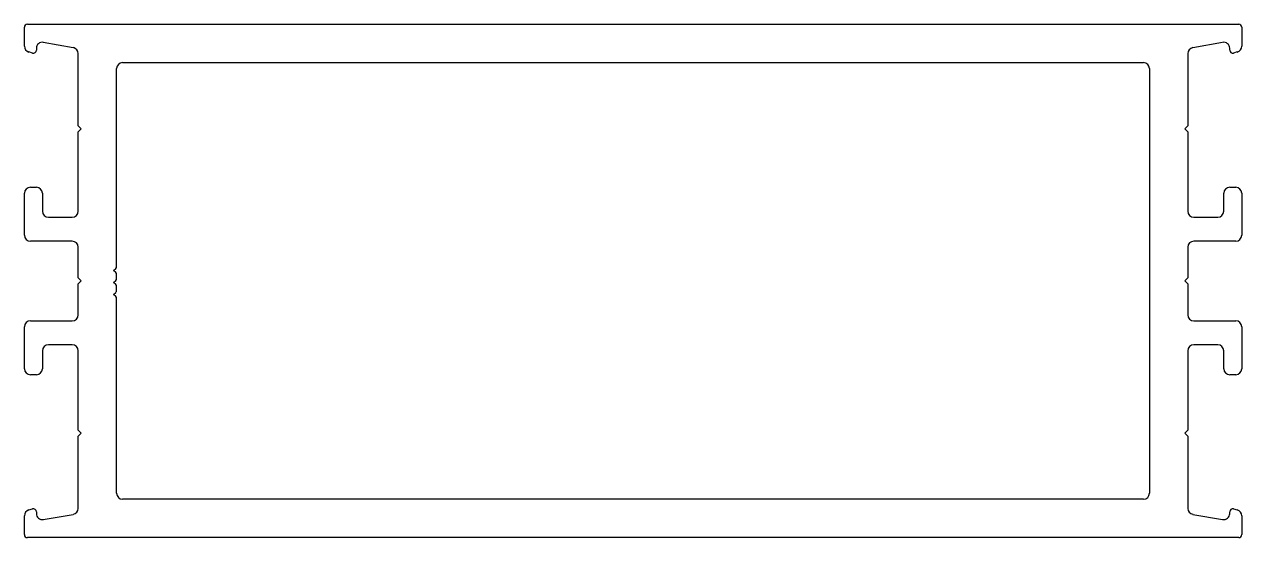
# Model space of a CAD drawing. Extents: x -49 to 53, y 5 to 48.
import ezdxf

# ---------------------------------------------------------------- set-up
doc = ezdxf.new("R2010")
doc.units = 0
doc.layers.get('0').update_dxf_attribs({"linetype": 'CONTINUOUS'})

msp = doc.modelspace()

# ---------------------------------------------------------------- linework, layer by layer
for p, q in [((-48.62, 46.42), (-48.62, 48)), ((-48.37, 48.25), (52.73, 48.25)), ((52.98, 48), (52.98, 46.42)), ((-44.54, 46.3), (-47.04, 46.74)), ((51.39, 46.74), (48.89, 46.3)), ((-47.94, 45.85), (-48.25, 45.94)), ((-47.62, 46.25), (-47.62, 46.09)), ((-44.12, 39.77), (-44.12, 45.81)), ((48.48, 45.81), (48.48, 39.77)), ((51.98, 46.09), (51.98, 46.25)), ((52.61, 45.94), (52.29, 45.85)), ((-40.42, 45.05), (44.78, 45.05)), ((-40.92, 28.05), (-40.92, 44.55)), ((45.28, 44.55), (45.28, 9.09)), ((-43.87, 39.52), (-44.12, 39.77)), ((48.48, 39.77), (48.23, 39.52)), ((-44.12, 39.27), (-43.87, 39.52)), ((-44.12, 32.64), (-44.12, 39.27)), ((48.23, 39.52), (48.48, 39.27)), ((48.48, 39.27), (48.48, 32.64)), ((-48.12, 34.64), (-47.62, 34.64)), ((51.98, 34.64), (52.48, 34.64)), ((-48.62, 30.64), (-48.62, 34.14)), ((-47.12, 34.14), (-47.12, 32.64)), ((51.48, 32.64), (51.48, 34.14)), ((52.98, 34.14), (52.98, 30.64)), ((-46.62, 32.14), (-44.62, 32.14)), ((48.98, 32.14), (50.98, 32.14)), ((-44.62, 30.14), (-48.12, 30.14)), ((-44.12, 27.07), (-44.12, 29.64)), ((48.48, 29.64), (48.48, 27.07)), ((52.48, 30.14), (48.98, 30.14)), ((-41.17, 27.7), (-41, 27.87)), ((-41, 27.52), (-41.17, 27.69)), ((-43.87, 26.82), (-44.12, 27.07)), ((-44.12, 26.57), (-43.87, 26.82)), ((-44.12, 23.99), (-44.12, 26.57)), ((-41.17, 26.7), (-41, 26.87)), ((-41, 26.52), (-41.17, 26.69)), ((-40.92, 27.05), (-40.92, 27.34)), ((48.48, 27.07), (48.23, 26.82)), ((48.23, 26.82), (48.48, 26.57)), ((48.48, 26.57), (48.48, 23.99)), ((-41.17, 25.7), (-41, 25.87)), ((-41, 25.52), (-41.17, 25.69)), ((-40.92, 26.05), (-40.92, 26.34)), ((-40.92, 9.09), (-40.92, 25.34)), ((-48.12, 23.49), (-44.62, 23.49)), ((48.98, 23.49), (52.48, 23.49)), ((-48.62, 19.49), (-48.62, 22.99)), ((52.98, 22.99), (52.98, 19.49)), ((-44.62, 21.49), (-46.62, 21.49)), ((50.98, 21.49), (48.98, 21.49)), ((-47.12, 20.99), (-47.12, 19.49)), ((-44.12, 14.37), (-44.12, 20.99)), ((48.48, 20.99), (48.48, 14.37)), ((51.48, 19.49), (51.48, 20.99)), ((-47.62, 18.99), (-48.12, 18.99)), ((52.48, 18.99), (51.98, 18.99)), ((-43.87, 14.12), (-44.12, 14.37)), ((48.48, 14.37), (48.23, 14.12)), ((-44.12, 13.87), (-43.87, 14.12)), ((-44.12, 7.83), (-44.12, 13.87)), ((48.23, 14.12), (48.48, 13.87)), ((48.48, 13.87), (48.48, 7.83)), ((44.78, 8.59), (-40.42, 8.59)), ((-48.62, 5.64), (-48.62, 7.22)), ((-48.25, 7.7), (-47.94, 7.78)), ((-47.62, 7.54), (-47.62, 7.39)), ((-47.04, 6.89), (-44.54, 7.33)), ((48.89, 7.33), (51.39, 6.89)), ((51.98, 7.39), (51.98, 7.54)), ((52.29, 7.78), (52.61, 7.7)), ((52.98, 7.22), (52.98, 5.64)), ((52.73, 5.39), (-48.37, 5.39))]:
    msp.add_line(p, q)
for centre, radius, start, end in [((-48.37, 48), 0.25, 90, 180), ((52.73, 48), 0.25, 360, 90), ((-47.12, 46.25), 0.5, 80, 180), ((51.48, 46.25), 0.5, 0, 100), ((-48.12, 46.42), 0.5, 180, 255), ((-47.87, 46.09), 0.25, 255, 360), ((-44.62, 45.81), 0.5, 0, 80), ((48.98, 45.81), 0.5, 100, 180), ((52.23, 46.09), 0.25, 180, 285), ((52.48, 46.42), 0.5, 285, 360), ((-40.42, 44.55), 0.5, 90, 180), ((44.78, 44.55), 0.5, 0, 90), ((-48.12, 34.14), 0.5, 90, 180), ((-47.62, 34.14), 0.5, 0, 90), ((51.98, 34.14), 0.5, 90, 180), ((52.48, 34.14), 0.5, 360, 90), ((-46.62, 32.64), 0.5, 180, 270), ((-44.62, 32.64), 0.5, 270, 0), ((48.98, 32.64), 0.5, 180, 270), ((50.98, 32.64), 0.5, 270, 360), ((-48.12, 30.64), 0.5, 180, 270), ((52.48, 30.64), 0.5, 270, 360), ((-44.62, 29.64), 0.5, 0, 90), ((48.98, 29.64), 0.5, 90, 180), ((-41.16, 27.69), 0.008, 135, 225), ((-41.17, 28.05), 0.25, 315, 0.0095), ((-41.17, 27.34), 0.25, 0, 45), ((-41.16, 26.69), 0.008, 135, 225), ((-41.17, 27.05), 0.25, 315, 360), ((-41.17, 26.34), 0.25, 360, 45), ((-41.16, 25.69), 0.008, 135, 225), ((-41.17, 26.05), 0.25, 315, 360), ((-41.17, 25.34), 0.25, 0, 45), ((-48.12, 22.99), 0.5, 90, 180), ((-44.62, 23.99), 0.5, 270, 360), ((48.98, 23.99), 0.5, 180, 270), ((52.48, 22.99), 0.5, 360, 90), ((-46.62, 20.99), 0.5, 90, 180), ((-44.62, 20.99), 0.5, 0, 90), ((48.98, 20.99), 0.5, 90, 180), ((50.98, 20.99), 0.5, 0, 90), ((-48.12, 19.49), 0.5, 180, 270), ((-47.62, 19.49), 0.5, 270, 0), ((51.98, 19.49), 0.5, 180, 270), ((52.48, 19.49), 0.5, 270, 0), ((-40.42, 9.09), 0.5, 180, 270), ((44.78, 9.09), 0.5, 270, 0), ((-48.12, 7.22), 0.5, 105, 180), ((-47.87, 7.54), 0.25, 0, 105), ((-47.12, 7.39), 0.5, 180, 280), ((-44.62, 7.83), 0.5, 280, 360), ((48.98, 7.83), 0.5, 180, 260), ((51.48, 7.39), 0.5, 260, 0), ((52.23, 7.54), 0.25, 75, 180), ((52.48, 7.22), 0.5, 0, 75), ((-48.37, 5.64), 0.25, 180, 270), ((52.73, 5.64), 0.25, 270, 0)]:
    msp.add_arc(centre, radius, start, end)

doc.saveas('drawing.dxf')
